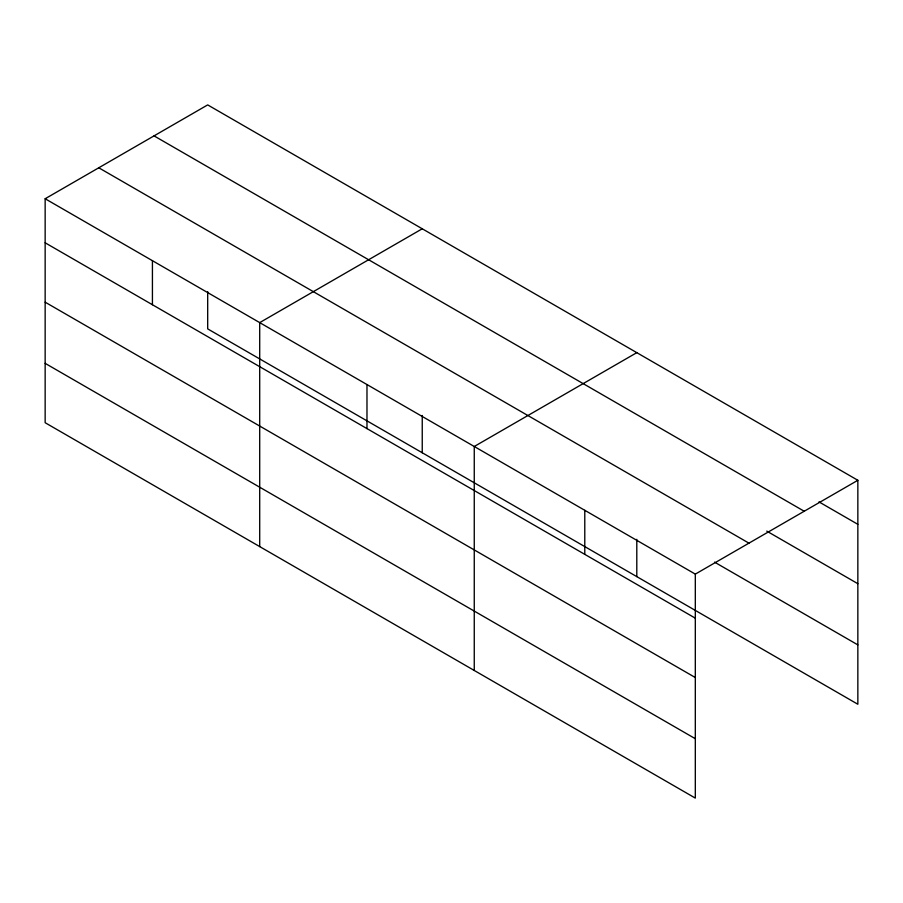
<?xml version="1.0" encoding="UTF-8"?>
<svg xmlns="http://www.w3.org/2000/svg" width="903" height="903" viewBox="0 0 903 903"><rect width="100%" height="100%" fill="white"/><g stroke="black" fill="none" stroke-linecap="round" stroke-linejoin="round"><path stroke-width="1.35" d="M45.15 198.75L695.31 574.116L695.31 798.094L45.15 422.717L45.15 198.75L207.69 104.906L857.85 480.283L857.85 704.25L207.69 328.884L207.69 291.601M422.243 228.786L259.703 322.619L259.703 546.597M636.796 352.655L474.256 446.5L474.256 670.466M695.31 574.116L857.85 480.283M818.987 501.887L857.85 524.327M154.052 135.879L804.212 511.245M766.76 531.111L857.85 583.699M98.788 167.789L748.948 543.154M714.533 562.129L857.85 644.877M45.15 242.794L695.31 618.171M45.15 302.178L695.31 677.543M45.15 363.345L695.31 738.71M636.796 539.339L636.796 576.622M584.783 510.308L584.783 554.352M422.243 415.47L422.243 452.753M366.979 384.554L366.979 428.609M152.426 260.685L152.426 304.74"/></g></svg>
